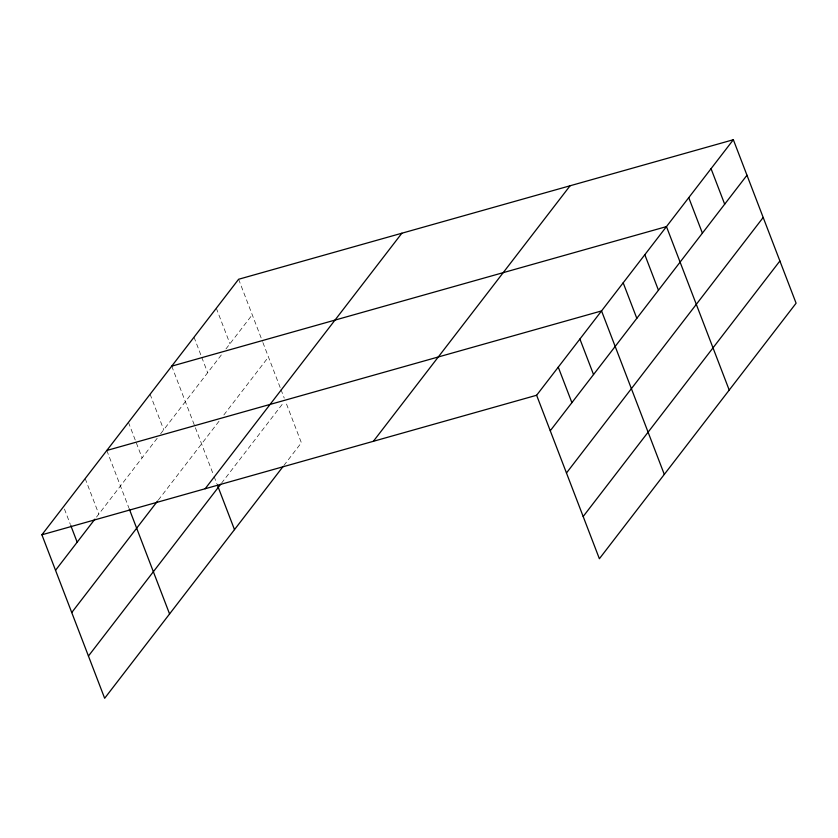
<?xml version="1.0" encoding="UTF-8"?>
<svg xmlns="http://www.w3.org/2000/svg" width="838" height="838" viewBox="0 0 838 838"><rect width="100%" height="100%" fill="white"/><g stroke="black" fill="none" stroke-linecap="round" stroke-linejoin="round"><path stroke-width="0.63" stroke-dasharray="4.19 3.14" d="M96.496 517.098L157.544 437.792M160.634 433.78L221.997 354.076M225.977 348.912L252.248 314.774M158.298 500.097L219.095 421.137M223.872 414.925L268.464 357.009M221.462 483.264L283.569 402.586M283.852 465.509L301.376 442.747L285.622 401.727M238.621 279.264L262.441 341.328M262.902 342.533L280.521 388.434M280.992 389.639L284.239 398.102M216.319 308.227L229.958 343.737M194.028 337.19L201.298 356.129M201.749 357.313L207.656 372.701M171.738 366.143L213.638 475.314M214.099 476.518L216.885 483.767M150.096 394.248L163.724 429.768M128.455 422.362L142.083 457.873M106.814 450.467L128.79 507.692M85.183 478.571L98.811 514.082M64.453 509.054L70.35 524.441"/><path stroke-width="1.26" d="M283.055 466.536L104.656 698.274L41.9 534.791L238.621 279.264L733.344 139.726L796.1 303.209L599.38 558.736L536.624 395.253L733.344 139.726M55.528 570.301L94.945 519.11M71.743 612.536L157.523 501.103M205.163 488.743L401.873 233.215M88.44 656.039L220.666 484.291M373.371 441.301L570.081 185.774M550.262 430.763L746.972 175.236M566.467 472.988L763.188 217.471M583.175 516.501L779.885 260.985M171.738 366.143L666.461 226.606L729.217 390.089M106.814 450.467L601.548 310.929L664.304 474.413M41.9 534.791L536.624 395.253M711.053 168.689L724.681 204.2M688.752 197.642L702.391 233.153M644.82 254.71L658.448 290.22M623.179 282.815L636.817 318.335M579.906 339.034L593.534 374.544M558.265 367.138L571.893 402.649M217.346 484.982L234.493 529.626M129.251 508.907L169.569 613.95M70.811 525.625L77.169 542.196"/></g></svg>
